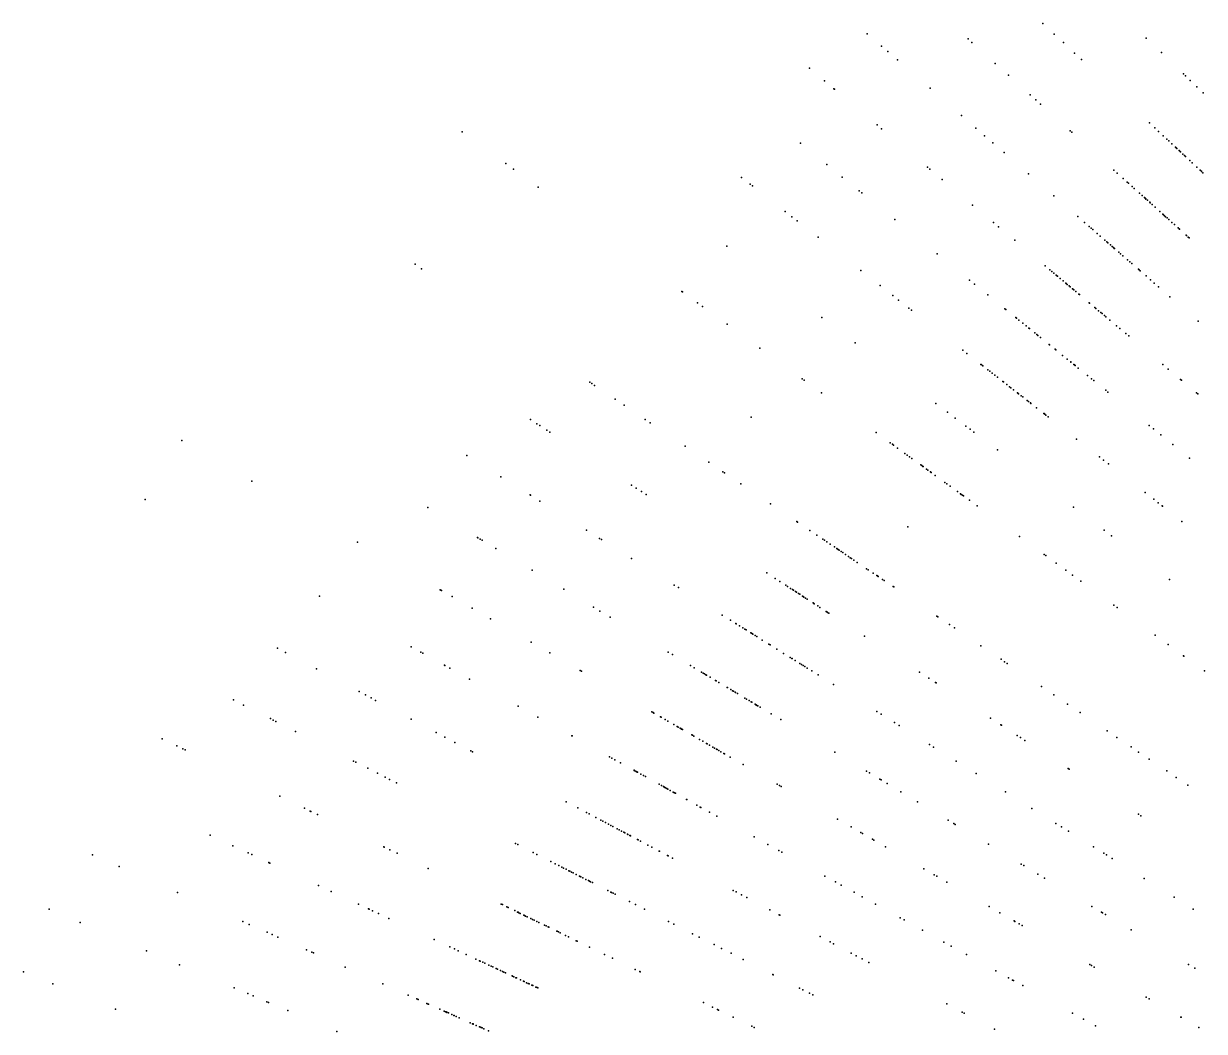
# Model space of a CAD drawing. Header units: metres. Extents: x -4327 to 4266, y -3886 to 3992.
# Drawn here: x -3245 to -2179, y 1257 to 2168 of the extents above; entities that cross this region are included whole.
import ezdxf

# ---------------------------------------------------------------- set-up
doc = ezdxf.new("R2010")
doc.units = ezdxf.units.M

msp = doc.modelspace()

# ---------------------------------------------------------------- linework, layer by layer
for p in [(-2324.74, 2167.85, 2070.42), (-2483.3, 2158.7, 2117.73), (-2392.29, 2154.03, 2162.41), (-2314.51, 2158.32, 2066.24), (-2231.38, 2154.82, 2100.94), (-2470.39, 2147.48, 2142.25), (-2388.79, 2150.88, 2161.79), (-2306.28, 2150.64, 2076.1), (-2464.78, 2142.6, 2152.67), (-2456.11, 2135.06, 2145.1), (-2296.14, 2141.19, 2069.43), (-2290.04, 2135.5, 2081.13), (-2217.79, 2141.69, 2107.83), (-2535.58, 2127.61, 2125.22), (-2367.7, 2131.89, 2045.66), (-2197.91, 2122.5, 2118.41), (-2521.88, 2116.11, 2128.98), (-2355.95, 2121.31, 2060.01), (-2195.91, 2120.56, 2106.63), (-2191.73, 2116.53, 2085.5), (-2513.48, 2109.06, 2054), (-2512.91, 2108.58, 2139.21), (-2426.59, 2109.4, 2042.19), (-2336.11, 2103.44, 2072.05), (-2185.74, 2110.75, 2131.32), (-2180.09, 2105.29, 2115.95), (-2331.08, 2098.91, 2070.04), (-2326.88, 2095.13, 2078.59), (-2398.21, 2084.73, 2142.1), (-2849.2, 2070.07, 2261.23), (-2474.52, 2076.37, 2059.14), (-2470.4, 2072.91, 2148.44), (-2385.22, 2073.44, 2058.55), (-2300.21, 2071.12, 2103.77), (-2298.67, 2069.73, 2102.36), (-2228.59, 2078.19, 2132.44), (-2223.68, 2073.62, 2215.4), (-2220.28, 2070.44, 2462.5), (-2543.72, 2059.86, 2131.96), (-2377.37, 2066.61, 2081.26), (-2370.01, 2060.22, 2089.62), (-2216.1, 2066.55, 2150.17), (-2212.77, 2063.44, 2394.55), (-2211.14, 2061.92, 2207.95), (-2208.2, 2059.18, 2083.63), (-2359.73, 2051.28, 2083.02), (-2205.1, 2056.29, 2217.09), (-2204.51, 2055.74, 2219.03), (-2203.78, 2055.06, 2290.06), (-2201.74, 2053.16, 2133.77), (-2201.33, 2052.77, 2419.78), (-2200.44, 2051.94, 2416.1), (-2200.39, 2051.9, 2162.18), (-2198.31, 2049.96, 2227.99), (-2197.03, 2048.77, 2442.15), (-2195.95, 2047.75, 2138.02), (-2809.75, 2041.4, 116.54), (-2519.86, 2040.54, 2034.72), (-2428.92, 2038.11, 2057.87), (-2426.86, 2036.38, 2068.42), (-2192, 2044.07, 2447.44), (-2189.91, 2042.12, 2156.84), (-2185.73, 2038.23, 2367.95), (-2802.67, 2036.26, 108.68), (-2596.93, 2028.95, 2123.59), (-2505.88, 2029.22, 2033.26), (-2415.77, 2027.07, 2078.65), (-2337.61, 2032.05, 2112.63), (-2260.56, 2035.42, 2128.72), (-2257.69, 2032.83, 2241.61), (-2252.17, 2027.86, 2455.49), (-2182.84, 2035.53, 2167.23), (-2182.71, 2035.41, 2169.59), (-2181.68, 2034.45, 2143.8), (-2181.57, 2034.34, 2146.16), (-2180.31, 2033.17, 2330.48), (-2780.42, 2020.09, 100.31), (-2589.11, 2022.83, 2054.33), (-2586.96, 2021.15, 2060.11), (-2490.69, 2016.92, 2060.24), (-2488.35, 2015.02, 2060.77), (-2248.55, 2024.6, 2083.17), (-2247.55, 2023.7, 2143.6), (-2244.14, 2020.64, 2457.68), (-2242.2, 2018.89, 2168.31), (-2314.82, 2012.25, 2126.53), (-2237.51, 2014.66, 2216.51), (-2235.26, 2012.64, 2410.01), (-2233.15, 2010.73, 2378.26), (-2232.4, 2010.06, 2229.18), (-2231.86, 2009.58, 2062.88), (-2231.66, 2009.39, 2279.65), (-2230.37, 2008.24, 2453.5), (-2228.32, 2006.39, 2187.29), (-2227.89, 2006, 2127.31), (-2557.58, 1998.2, 2139.33), (-2388.18, 2003.92, 2101.58), (-2226.01, 2004.31, 2248.23), (-2223.31, 2001.88, 2174.89), (-2219.07, 1998.06, 2395.22), (-2216.39, 1995.64, 2188.07), (-2215.8, 1995.11, 2142.78), (-2214.82, 1994.23, 2259.89), (-2551.39, 1993.36, 2149.38), (-2546.54, 1989.58, 2155.47), (-2458.47, 1990.83, 2082.7), (-2369.42, 1988.18, 2104.75), (-2364.81, 1984.31, 2105.59), (-2293.33, 1993.56, 2050.83), (-2287.04, 1988.1, 2238.52), (-2283.05, 1984.63, 2475.72), (-2281.22, 1983.04, 2365.54), (-2213.9, 1993.41, 2384.31), (-2212.62, 1992.25, 2491.4), (-2212.61, 1992.24, 2356.39), (-2210.93, 1990.73, 2157.82), (-2208.22, 1988.29, 2142.83), (-2206.01, 1986.3, 2317.93), (-2202.66, 1983.28, 2474.7), (-2527.66, 1974.82, 2081.82), (-2279.69, 1981.7, 2246.63), (-2275.85, 1978.37, 2078.58), (-2272.89, 1975.79, 2237.38), (-2201.81, 1982.52, 2216.23), (-2201.3, 1982.06, 2284.5), (-2195.45, 1976.79, 2436.67), (-2195.17, 1976.54, 2306.54), (-2193.48, 1975.01, 2439.89), (-2192.75, 1974.36, 2385.39), (-2610.19, 1966.92, 2167.1), (-2350.22, 1972.07, 2134.55), (-2268.76, 1972.2, 2187.85), (-2267.07, 1970.73, 2134.01), (-2266.02, 1969.83, 2440.89), (-2263.77, 1967.87, 2106.39), (-2262.23, 1966.53, 2186.56), (-2261.07, 1965.52, 2158.01), (-2260.26, 1964.82, 2448.28), (-2259.99, 1964.58, 2396.65), (-2420.11, 1959.77, 2106.67), (-2256.21, 1961.29, 2195.76), (-2254.53, 1959.83, 2191.62), (-2252.65, 1958.2, 2270.97), (-2248.29, 1954.41, 2360.34), (-2246.28, 1952.66, 2239.03), (-2891.55, 1950.38, 107.52), (-2885.71, 1946.43, 116.8), (-2489.09, 1944.69, 2059.87), (-2322.67, 1948.95, 2214.29), (-2318.46, 1945.42, 2088.6), (-2316.6, 1943.86, 2369.34), (-2315, 1942.51, 2136.98), (-2312.78, 1940.66, 2152.28), (-2312.48, 1940.4, 2219.76), (-2244.34, 1950.98, 2139.59), (-2238.55, 1945.94, 2295.31), (-2237.8, 1945.29, 2478.4), (-2236.82, 1944.44, 2377.39), (-2471.72, 1931.12, 2089.67), (-2391.02, 1936.21, 2108.36), (-2386.48, 1932.53, 2114.22), (-2311.46, 1939.55, 2121.4), (-2309.22, 1937.66, 2176.35), (-2306.59, 1935.46, 2053.75), (-2304.13, 1933.4, 2434.34), (-2303.66, 1933, 2148.74), (-2302.76, 1932.24, 2416.65), (-2301.15, 1930.89, 2282.96), (-2300.22, 1930.11, 2155.44), (-2231.57, 1939.87, 2390.42), (-2227.61, 1936.43, 2386.17), (-2224.15, 1933.42, 2504.51), (-2220.3, 1930.07, 2245.96), (-2650.73, 1925.87, 2151.99), (-2650.18, 1925.47, 2156.66), (-2460.27, 1922.17, 2094.77), (-2374.59, 1922.91, 2143.23), (-2297.94, 1928.2, 2326.58), (-2297.18, 1927.56, 2069.43), (-2296.78, 1927.23, 2483.94), (-2295.02, 1925.75, 2253.75), (-2292.42, 1923.57, 2172.96), (-2291.79, 1923.04, 2383.72), (-2210.03, 1921.15, 2423.33), (-2636.59, 1915.59, 2171.17), (-2632.11, 1912.34, 2066.45), (-2455.1, 1918.14, 2102.72), (-2445.7, 1910.79, 2119.4), (-2443.49, 1909.07, 2119.96), (-2358.99, 1910.27, 2229.5), (-2358.21, 1909.64, 2128.44), (-2282.94, 1915.62, 2280.32), (-2282.55, 1915.29, 2264.5), (-2277.9, 1911.39, 2231.88), (-2276.84, 1910.5, 2362.88), (-2274.43, 1908.48, 2205.77), (-2524.35, 1902.23, 322.63), (-2349.08, 1902.24, 2386.91), (-2348.51, 1901.79, 2281.1), (-2346.34, 1900.03, 2392.17), (-2272.38, 1906.76, 2337.2), (-2271.27, 1905.82, 2475.5), (-2269.2, 1904.08, 2478.73), (-2267.96, 1903.05, 2420.27), (-2264.25, 1899.93, 2223.55), (-2184.56, 1899.01, 2517.6), (-2609.92, 1896.22, 2083.77), (-2342.84, 1897.19, 2092.57), (-2339.99, 1894.89, 2158.9), (-2337.47, 1892.84, 2056.33), (-2336.95, 1892.43, 2133.82), (-2332.01, 1888.43, 2234.39), (-2258.29, 1894.93, 2356.77), (-2255.19, 1892.33, 2504.66), (-2249.74, 1887.75, 2290.63), (-2494.27, 1879.57, 2095.47), (-2330.22, 1886.97, 2086.15), (-2329.23, 1886.18, 2173.82), (-2326.77, 1884.18, 2420.43), (-2318.97, 1877.86, 2332.63), (-2318.66, 1877.62, 2332.32), (-2247.21, 1885.63, 2427.63), (-2580.34, 1874.73, 2067.56), (-2397.14, 1872.85, 2151.13), (-2393.29, 1869.85, 2064.28), (-2313.75, 1873.64, 2275.5), (-2313.18, 1873.18, 2112.12), (-2313.11, 1873.12, 2376.84), (-2306.92, 1868.11, 2281.63), (-2380.72, 1860.02, 2089.77), (-2380.64, 1859.96, 2196.2), (-2380.59, 1859.92, 2469.64), (-2379.42, 1859.01, 2142.65), (-2379.1, 1858.75, 2088.34), (-2379.02, 1858.7, 2501.16), (-2302.85, 1864.81, 2460.38), (-2302.84, 1864.81, 2290.48), (-2299.65, 1862.22, 2489.86), (-2299.53, 1862.12, 2424.29), (-2296.73, 1859.85, 2467.49), (-2296.24, 1859.46, 2232.85), (-2295.74, 1859.05, 2493.89), (-2292.78, 1856.65, 2237.08), (-2216.4, 1859.78, 2439.9), (-2211.66, 1855.8, 2505.59), (-2542.15, 1846.98, 2088.46), (-2540.31, 1845.64, 2091.89), (-2374.35, 1855.05, 2055.16), (-2372.76, 1853.81, 2399.15), (-2370.5, 1852.04, 2291.38), (-2368.26, 1850.29, 2291.81), (-2365.76, 1848.33, 2225.31), (-2360.78, 1844.44, 2143.11), (-2284.62, 1850.05, 2443.61), (-2280.75, 1846.91, 2265.95), (-2278.8, 1845.34, 2514.1), (-2200.39, 1846.35, 2503.83), (-2199.74, 1845.8, 2429.61), (-2733.91, 1844.05, 2196.95), (-2731.96, 1842.73, 2113.29), (-2729.47, 1841.05, 2141.9), (-2524.75, 1834.34, 2101.27), (-2360.42, 1844.16, 2150.19), (-2357.46, 1841.85, 2237.79), (-2357.36, 1841.77, 2391.58), (-2354.79, 1839.76, 2189.84), (-2353.67, 1838.88, 2166.34), (-2351.2, 1836.96, 2247.12), (-2347.74, 1834.25, 2243.81), (-2347.4, 1833.99, 2205.52), (-2267.98, 1836.57, 2450.14), (-2266.06, 1835.02, 2505.56), (-2186, 1834.28, 2506.7), (-2711.06, 1828.63, 2145.27), (-2702.93, 1823.15, 2159.24), (-2421.36, 1824.63, 2063.12), (-2346.79, 1833.52, 2242.9), (-2344.35, 1831.61, 2344.01), (-2342.97, 1830.53, 2211.42), (-2338.87, 1827.32, 2418.27), (-2337.7, 1826.41, 2441.39), (-2336.06, 1825.13, 2348.85), (-2335.62, 1824.78, 2425.69), (-2184.88, 1833.33, 2453.51), (-2410.93, 1816.77, 2503.77), (-2330.4, 1820.71, 2385.46), (-2323.99, 1815.7, 2470.55), (-2323.69, 1815.47, 2467.5), (-2323.04, 1814.96, 2442.31), (-2321.97, 1814.12, 2438.47), (-2320.05, 1812.62, 2293.79), (-2787.45, 1810.19, 2151.97), (-2781.53, 1806.35, 2116.72), (-2778.97, 1804.68, 2127.51), (-2683.83, 1810.27, 2061.14), (-2679.33, 1807.23, 2173.51), (-2588.04, 1812.16, -1041.82), (-2403.85, 1811.43, 2261.73), (-2394.22, 1804.17, -984.02), (-2228.78, 1804.83, 2519.23), (-2772.51, 1800.49, 2135.32), (-2769.85, 1798.76, 2138.38), (-2475.35, 1798.45, 2118.88), (-2390.42, 1801.31, -982.46), (-2387.07, 1798.79, 2215.48), (-2294.36, 1792.55, 2521.26), (-2224.98, 1801.75, 2433.12), (-2218.19, 1796.26, 2439.13), (-3102.26, 1791.09, 2239.75), (-2647.85, 1786, 2070.42), (-2462.61, 1789.19, 2147.52), (-2460.65, 1787.77, 2257.04), (-2459.71, 1787.08, 2140.03), (-2455.98, 1784.37, 2410.7), (-2365.87, 1782.81, 2424.42), (-2207.47, 1787.57, 2465.11), (-2844.91, 1777.69, 2128.16), (-2626.44, 1771.56, 2085.73), (-2449.27, 1779.5, 2158.23), (-2447.21, 1778, 2237.05), (-2445.24, 1776.57, 2059.14), (-2443.17, 1775.07, 2210.51), (-2443.1, 1775.02, 2115.74), (-2273.65, 1776.37, 2441.24), (-2270.05, 1773.56, 2442.77), (-2265.64, 1770.11, 2500.7), (-2192.36, 1775.34, 2445.55), (-2613.78, 1763.02, 2125.33), (-2612.31, 1762.03, 2094.27), (-2434.96, 1769.1, 2392.75), (-2434.17, 1768.53, 2456.92), (-2434.14, 1768.51, 2451.43), (-2433.26, 1767.86, 2319.62), (-2432.89, 1767.6, 2254.55), (-2429.72, 1765.29, 2143.47), (-2428.62, 1764.49, 2169.8), (-2426.36, 1762.86, 2195.3), (-2425.58, 1762.28, 2174.56), (-2422.04, 1759.72, 2472.02), (-3038.93, 1754.52, 2194.03), (-2814.15, 1758.47, 2130.62), (-2696.18, 1750.92, 2079.02), (-2597.48, 1752.02, 2102.15), (-2413.18, 1753.28, 2398.01), (-2411.42, 1752, 2404.3), (-2408.43, 1749.83, 2335.04), (-3135.41, 1737.99, 2238.73), (-2787.77, 1741.99, 2072.86), (-2787.46, 1741.8, 2202.74), (-2692.02, 1748.22, 2085.75), (-2687.24, 1745.11, 2094.5), (-2682.96, 1742.33, 2098.64), (-2402, 1745.16, 2336.66), (-2399.15, 1743.08, 2302.62), (-2398.45, 1742.57, 2304.54), (-2397.32, 1741.76, 2417.04), (-2396.58, 1741.22, 2511.97), (-2396.49, 1741.15, 2195.68), (-2232.38, 1744.13, 2510.5), (-2224.67, 1738.1, 2469.03), (-2880.2, 1730.6, 2121.37), (-2778.94, 1736.47, 2144.57), (-2570.6, 1733.89, 2109.95), (-2391.03, 1737.18, 2253.76), (-2384.24, 1732.25, 2468.79), (-2297.21, 1731.07, 1653.39), (-2220.64, 1734.96, 2519.34), (-2217.13, 1732.21, 2529.19), (-2216.84, 1731.98, 2473.91), (-2546.94, 1717.93, 2139.94), (-2546.44, 1717.59, 2085.23), (-2199.16, 1718.17, 2497.7), (-2736.86, 1710.18, 2160.2), (-2535.21, 1710.02, 2110.32), (-2446.65, 1713.16, -1472.93), (-2269.43, 1710.14, -1396.52), (-2943.47, 1699.41, 2125.11), (-2835.39, 1703.67, 2128.96), (-2834.99, 1703.43, 2070.45), (-2832.84, 1702.14, 2137.26), (-2831.14, 1701.12, 2133.42), (-2725.06, 1702.81, 2090.5), (-2723.4, 1701.77, 2059.44), (-2528.88, 1705.75, 2083.02), (-2523.54, 1702.15, 2215.36), (-2522, 1701.11, 2497.96), (-2519.92, 1699.71, 2473.77), (-2516.83, 1697.62, 2397.29), (-2345.96, 1704.44, 2505.49), (-2262.68, 1705.05, 2544.02), (-2818.57, 1693.57, 2154.58), (-2696.06, 1684.69, 2102.98), (-2512.96, 1695.01, 2436.85), (-2510.85, 1693.59, 2136.71), (-2510.36, 1693.26, 2146.21), (-2509.46, 1692.65, 2233.45), (-2508.76, 1692.18, 2286.81), (-2506.79, 1690.85, 2272.09), (-2505.37, 1689.89, 2247.68), (-2502.87, 1688.21, 2169.63), (-2500.3, 1686.47, 2299.84), (-2498.63, 1685.35, 2163.46), (-2497.55, 1684.62, 2389.62), (-2323.61, 1688.2, 2534.09), (-2322.23, 1687.2, 2540.94), (-2786.02, 1674.01, 2079.38), (-2495.42, 1683.19, 2231.12), (-2492.37, 1681.12, 2187.99), (-2483.9, 1675.41, 2253.9), (-2482.59, 1674.53, 2199.46), (-2312.85, 1680.38, 2445.73), (-2304.16, 1674.07, 2482.64), (-2574.15, 1671.67, 2462.02), (-2566.44, 1666.66, 2484.96), (-2562.18, 1663.9, 2220.9), (-2478.04, 1671.46, 2424.54), (-2477.94, 1671.39, 2514.97), (-2474.75, 1669.24, 2225.27), (-2474.66, 1669.18, 2320.34), (-2474.15, 1668.84, 2291.28), (-2473.42, 1668.34, 2441.68), (-2469.63, 1665.79, 2158.11), (-2469.53, 1665.72, 2467.83), (-2468.21, 1664.83, 2393.46), (-2297.87, 1669.5, 2542.05), (-2290.44, 1664.1, 2467.86), (-2210.58, 1665.79, 2521.12), (-2868.86, 1656.34, 2137.18), (-2868.34, 1656.04, 2177.95), (-2867.83, 1655.74, 2144.09), (-2757.44, 1656.84, 2102.84), (-2657.56, 1660.63, 2124.94), (-2653.8, 1658.28, 2119.45), (-2556.93, 1660.49, 2226.53), (-2555.36, 1659.47, 2471.47), (-2552.5, 1657.61, 2235.42), (-2550.91, 1656.58, 2150.84), (-2549.91, 1655.93, 2452.48), (-2548.26, 1654.86, 2236.82), (-2547.37, 1654.28, 2175.31), (-2545.47, 1653.04, 2158.69), (-2459.96, 1659.26, 2463.73), (-2459.48, 1658.94, 2471.46), (-2977.93, 1650.7, 2152.19), (-2858.18, 1650.17, 2154.8), (-2544.29, 1652.28, 2460.77), (-2541.79, 1650.66, 2401.33), (-2541.35, 1650.37, 2223.12), (-2540.83, 1650.03, 2179.74), (-2540.83, 1650.03, 2164.73), (-2540.52, 1649.83, 2166.96), (-2538.95, 1648.81, 2425.64), (-2537.53, 1647.89, 2189.46), (-2532.2, 1644.43, 2162.35), (-2531.96, 1644.28, 2189.68), (-2531.16, 1643.75, 2385.93), (-2260.78, 1642.55, 2492.8), (-2840.01, 1639.68, 2077.89), (-2840.01, 1639.68, 2077.89), (-2730.51, 1640.66, 2077.35), (-2724.75, 1637.19, 2085.34), (-2715.4, 1631.58, 2105.48), (-2614.22, 1633.55, 2124.83), (-2528.11, 1641.77, 2158.86), (-2526.02, 1640.42, 2394.46), (-2520.58, 1636.88, 2405.4), (-2519.89, 1636.44, 2176.74), (-2519.11, 1635.93, 2403.99), (-2518.01, 1635.21, 2405.63), (-2420.37, 1632.56, 2459.26), (-2419.64, 1632.07, 2502.38), (-2257.78, 1640.37, 2497.7), (-2823.62, 1630.22, 2063.4), (-2606.76, 1628.88, 2405.6), (-2602.14, 1626, 2107.61), (-2601.69, 1625.71, 2109.71), (-2598.71, 1623.86, 2232.77), (-2595.79, 1622.03, 2436.11), (-2593.89, 1620.84, 2147.91), (-2409.1, 1624.96, 2439.69), (-2404.67, 1621.97, 2533.94), (-2592.76, 1620.14, 2463.37), (-2588.56, 1617.51, 2317.14), (-2587.83, 1617.06, 2135.45), (-2587.07, 1616.58, 2496.62), (-2586.51, 1616.23, 2166.74), (-2584.64, 1615.06, 2167.68), (-2583.14, 1614.12, 2257.76), (-2578.1, 1610.98, 2347.23), (-2485.94, 1614.39, 2314.54), (-2223.48, 1615.45, 2486.89), (-3015.95, 1603.61, 2146.08), (-3008.74, 1599.78, 2128.02), (-2895.26, 1604.87, 2145.89), (-2886.48, 1600, 2134.27), (-2786.94, 1609.04, 2111.12), (-2770.09, 1599.31, 2093.37), (-2663.07, 1600.13, 2124.05), (-2572.19, 1607.28, 2184.75), (-2571, 1606.54, 2301.42), (-2564.94, 1602.75, 2445.11), (-2380.66, 1605.77, 2443.1), (-2211.78, 1606.96, 2462.98), (-2884.67, 1599, 2082.26), (-2659.3, 1597.87, 2519.31), (-2558.82, 1598.93, 2208.59), (-2553, 1595.29, 2254.41), (-2551.43, 1594.31, 2520.32), (-2551.28, 1594.22, 2391.66), (-2548.48, 1592.47, 2167.1), (-2544.31, 1589.86, 2353.25), (-2542.72, 1588.87, 2281.26), (-2362.57, 1593.58, 2517.12), (-2359.32, 1591.38, 2535.85), (-2357.04, 1589.84, 2470.11), (-2197.69, 1596.72, 2523.5), (-2197.38, 1596.49, 2457.7), (-2980.72, 1584.88, 2139.04), (-2865.03, 1588.11, 2169.45), (-2864.79, 1587.98, 2166.7), (-2860.16, 1585.41, 2094.64), (-2742.47, 1583.36, 2092.29), (-2741.47, 1582.79, 2108.94), (-2642.93, 1588.03, 2135.25), (-2639.51, 1585.98, 2486.65), (-2632.85, 1581.97, 2284.53), (-2631.48, 1581.15, 2126), (-2630.36, 1580.48, 2144.96), (-2629.02, 1579.67, 2250.18), (-2628.5, 1579.36, 2424.22), (-2541.18, 1587.91, 2477), (-2539.6, 1586.92, 2242.57), (-2537.59, 1585.66, 2473.5), (-2533.41, 1583.05, 2499.75), (-2527.58, 1579.41, 2309.03), (-2436.13, 1582.04, 2526.46), (-2178.94, 1583.09, 2461.22), (-2842.51, 1575.63, 2074.22), (-2625.32, 1577.45, 2163.32), (-2620.37, 1574.48, 2339.11), (-2619.78, 1574.12, 2341.23), (-2617.42, 1572.7, 2245.38), (-2609.68, 1568.06, 2225.98), (-2609.53, 1567.96, 2170.27), (-2513.69, 1570.73, 2524.59), (-2427.77, 1576.61, 2534.47), (-2421.58, 1572.59, 2544.75), (-2421.11, 1572.29, 2544.26), (-2325.91, 1568.85, 2478.06), (-3055.67, 1556.94, 2141.66), (-2942.05, 1564.32, 2118.94), (-2936.46, 1561.34, 2135.35), (-2931.33, 1558.61, 2139.3), (-2606.51, 1566.15, 2458.31), (-2604.93, 1565.2, 2194.06), (-2604.17, 1564.74, 2423.39), (-2602.68, 1563.85, 2194.69), (-2602.25, 1563.59, 2370.55), (-2600.63, 1562.62, 2198), (-2593.92, 1558.59, 2284.26), (-2592.26, 1557.58, 2155.91), (-2314.99, 1561.48, 2501.89), (-3046.42, 1552.23, 2163.8), (-2927.23, 1556.43, 2141.42), (-2798.41, 1551.18, 2096.49), (-2677.84, 1546.05, 2138.83), (-2589.97, 1556.21, 2216.76), (-2588.25, 1555.18, 2449.27), (-2587.63, 1554.81, 2548.56), (-2587.42, 1554.68, 2407.8), (-2584.52, 1552.94, 2325.42), (-2583.86, 1552.54, 2158.86), (-2583.58, 1552.37, 2513.75), (-2583.39, 1552.26, 2516.36), (-2582.36, 1551.64, 2411.18), (-2582.23, 1551.56, 2470.93), (-2580, 1550.22, 2277.15), (-2474.82, 1546.44, 2524.25), (-2302.65, 1553.16, 2504.99), (-3022.28, 1539.93, 2110.56), (-3019.63, 1538.58, 2108.71), (-3017.35, 1537.41, 2125.09), (-2895.27, 1539.44, 2072.71), (-2780.69, 1541.36, 2088.17), (-2676.77, 1545.44, 2137.98), (-2676.24, 1545.13, 2137.55), (-2675.9, 1544.93, 2306), (-2669.93, 1541.49, 2267), (-2669.34, 1541.14, 2159.5), (-2665.71, 1539.05, 2414.35), (-2663.43, 1537.73, 2417.7), (-2570.09, 1544.26, 2172.19), (-2561.47, 1539.08, 2520), (-2470.81, 1543.93, 2470.58), (-2458.8, 1536.43, 2535.68), (-2372.11, 1540.47, 2498.25), (-2291.14, 1545.39, 2519.93), (-2999.73, 1528.44, 2120.37), (-2872.69, 1527.44, 2071.48), (-2657.93, 1534.56, 2251.66), (-2654.98, 1532.85, 2404.63), (-2654.04, 1532.31, 2144.63), (-2652.36, 1531.34, 2372.72), (-2651.66, 1530.94, 2147.68), (-2650.97, 1530.54, 2502.39), (-2650.9, 1530.5, 2374.08), (-2650.64, 1530.35, 2479.89), (-2650.17, 1530.08, 2191.61), (-2641.67, 1525.17, 2360.49), (-2641.19, 1524.89, 2211.99), (-2454.64, 1533.83, 2448.99), (-2362.72, 1534.37, 2485.62), (-2362.11, 1533.97, 2512.44), (-2348.08, 1524.86, 2483.84), (-2266.83, 1529, 2528.94), (-3119.89, 1521.67, 2144.11), (-3106.79, 1515.28, 2132.51), (-2864.72, 1523.2, 2090.68), (-2855.71, 1518.41, 2104.14), (-2749.93, 1524.31, 2104.57), (-2749.92, 1524.3, 2109.53), (-2639.81, 1524.09, 2259.4), (-2634.84, 1521.23, 2429.57), (-2631.8, 1519.47, 2506.5), (-2628.44, 1517.53, 2216.5), (-2627.81, 1517.17, 2190.69), (-2625.79, 1516, 2464.86), (-2622.62, 1514.17, 2198.96), (-2427.25, 1516.71, 2541.98), (-2423.4, 1514.31, 2463.64), (-2345.1, 1522.93, 2491.61), (-2341.1, 1520.33, 2492.82), (-2257.87, 1522.95, 2467.07), (-2245.1, 1514.34, 2474.71), (-3101.24, 1512.58, 2110.55), (-3099.28, 1511.62, 2116.98), (-2841.39, 1510.79, 2101.09), (-2839.82, 1509.96, 2102.43), (-2716.09, 1505.55, 2466.04), (-2713.95, 1504.36, 2106.57), (-2621.22, 1513.36, 2422.42), (-2619.59, 1512.42, 2439.93), (-2618.96, 1512.06, 2311.33), (-2617.43, 1511.17, 2224.96), (-2615.5, 1510.06, 2449.74), (-2612.7, 1508.44, 2150.68), (-2612.37, 1508.25, 2308.12), (-2607.07, 1505.19, 2170.91), (-2512.68, 1509.77, 2521.66), (-2238.3, 1509.75, 2546.74), (-2228.91, 1503.42, 2481.19), (-2947.14, 1501.64, 2083.19), (-2945.19, 1500.65, 2084.33), (-2934.38, 1495.14, 2079.19), (-2711.14, 1502.81, 2139.15), (-2706.13, 1500.03, 2454.25), (-2693.92, 1493.26, 2314.45), (-2693.82, 1493.21, 2155.38), (-2693.1, 1492.81, 2311.11), (-2595.27, 1498.38, 2287.83), (-2403.07, 1501.6, 2480.94), (-2301.8, 1494.81, 2478.02), (-2301.07, 1494.33, 2474.52), (-2212.97, 1492.67, 2468.85), (-2925.45, 1490.59, 2208.11), (-2918.53, 1487.06, 2082.98), (-2914.62, 1485.07, 2085.21), (-2692.05, 1492.23, 2408.83), (-2691.67, 1492.02, 2263), (-2691.47, 1491.91, 2265.42), (-2690.79, 1491.53, 2088.6), (-2687.67, 1489.8, 2147.97), (-2685.44, 1488.56, 2373.35), (-2683.71, 1487.6, 2174.83), (-2483.87, 1492.46, 2545.47), (-2481.29, 1490.91, 2473.73), (-2471.86, 1485.24, 2461.6), (-2470.88, 1484.66, 2529.38), (-2384.89, 1490.25, 2489.4), (-2204.41, 1486.89, 2483.63), (-2908.34, 1481.87, 2095.77), (-2671.29, 1480.72, 2212.67), (-2668.98, 1479.44, 2130.55), (-2667.29, 1478.51, 2161.53), (-2667.06, 1478.38, 2443.3), (-2666.35, 1477.98, 2439.92), (-2666, 1477.79, 2259.4), (-2665.46, 1477.49, 2212.92), (-2664.18, 1476.78, 2179.03), (-2663.3, 1476.29, 2383.1), (-2661.26, 1475.16, 2255.38), (-2658.48, 1473.62, 2378.79), (-2657.94, 1473.32, 2467.78), (-2657.47, 1473.06, 2486.65), (-2656.56, 1472.56, 2175.31), (-2564.79, 1480.78, 2525.23), (-2562.61, 1479.52, 2525.87), (-2560.92, 1478.55, 2527), (-2465.38, 1481.35, 2565.69), (-2452.97, 1473.89, 2522.11), (-2358.56, 1473.79, 2502.79), (-2193.77, 1479.72, 2540.08), (-3013.71, 1469.88, 2158.05), (-2755.13, 1464.93, 2461.29), (-2646.47, 1466.96, 2476.35), (-2646.22, 1466.83, 2506.58), (-2637.19, 1461.82, 2443.06), (-2437.96, 1464.87, 2473.79), (-2991.34, 1458.97, 2134.34), (-2986.19, 1456.46, 2079.87), (-2985.61, 1456.18, 2079.47), (-2979.63, 1453.26, 2149.02), (-2744.58, 1459.32, 2440.88), (-2736.7, 1455.13, 2258.38), (-2734.5, 1453.96, 2264.34), (-2734.3, 1453.85, 2266.77), (-2728.29, 1450.66, 2134.87), (-2634.13, 1460.12, 2325.38), (-2633.58, 1459.82, 2497.38), (-2625.65, 1455.42, 2286.68), (-2619.25, 1451.87, 2312.24), (-2334.72, 1458.89, 2529.62), (-2238.5, 1453.7, 2553.72), (-2236.28, 1452.26, 2565.15), (-2723.8, 1448.27, 2449.72), (-2722.11, 1447.37, 2144.97), (-2719.69, 1446.09, 2158.06), (-2719.57, 1446.02, 2210.98), (-2717.11, 1444.72, 2153.51), (-2714.73, 1443.45, 2471.78), (-2713.09, 1442.57, 2380.53), (-2709.07, 1440.44, 2162.13), (-2709.02, 1440.41, 2387.69), (-2707.31, 1439.5, 2175.78), (-2510.12, 1449.22, 2548.86), (-2497.81, 1442.11, 2541.94), (-2410.41, 1448.32, 2497.49), (-2405.28, 1445.24, 2492.17), (-2403.97, 1444.45, 2501.79), (-2313.04, 1445.35, 2511.62), (-2307.86, 1442.11, 2544.67), (-3076.62, 1434.65, 2184.84), (-2705.1, 1438.33, 2443.81), (-2703.11, 1437.27, 2182.46), (-2702.1, 1436.73, 2397.71), (-2699.92, 1435.57, 2207.67), (-2699.55, 1435.38, 2147.05), (-2699.37, 1435.28, 2435.91), (-2697.85, 1434.47, 2437.27), (-2697.48, 1434.28, 2404.38), (-2697.06, 1434.05, 2207.87), (-2690.76, 1430.7, 2466.42), (-2690.25, 1430.43, 2164.56), (-2688.2, 1429.34, 2170.42), (-2585.49, 1433.16, 2515.03), (-2488.99, 1437.02, 2483.27), (-2487.6, 1436.22, 2551.11), (-2478.51, 1430.97, 2472.81), (-2477.37, 1430.31, 2560.22), (-2301.58, 1438.19, 2471.96), (-3056.18, 1425.12, 2175.53), (-3042.18, 1418.59, 2155.2), (-2919.68, 1424.02, 2174.38), (-2919.39, 1423.88, 2113.13), (-2914.42, 1421.46, 2178.16), (-2907.89, 1418.27, 2099.79), (-2801, 1427.18, 2499.16), (-2798.98, 1426.15, 2458.44), (-2785.14, 1419.1, 2124.56), (-2681.45, 1425.75, 2411.63), (-2677.92, 1423.88, 2347.03), (-2671.16, 1420.28, 2159.15), (-2670.78, 1420.08, 2439.93), (-2573.04, 1426.26, 2469.91), (-2563.26, 1420.84, 2526.65), (-2560.44, 1419.28, 2523.88), (-2466.72, 1424.16, 2458.34), (-2373.94, 1426.41, 2497.79), (-2278.96, 1424.05, 2548.76), (-2269.74, 1418.29, 2566.32), (-3182.75, 1417.05, 2141.51), (-3038.99, 1417.11, 2116.96), (-3023.52, 1409.89, 2131.72), (-3023.3, 1409.79, 2141.83), (-3022.64, 1409.48, 2138.8), (-2781.61, 1417.3, 2456.95), (-2769.17, 1410.96, 2167.35), (-2765.05, 1408.86, 2169.17), (-2663.65, 1416.29, 2305.71), (-2663.02, 1415.95, 2341.87), (-2659.14, 1413.89, 2314.84), (-2344.28, 1408.59, 2537.83), (-2267.31, 1416.77, 2486.33), (-2262.28, 1413.63, 2483.53), (-3158.65, 1406.32, 2151.37), (-2879.9, 1404.62, 2104.5), (-2761.91, 1407.27, 2423.17), (-2759.17, 1405.87, 2129.54), (-2757.47, 1405, 2133.2), (-2755.32, 1403.9, 2126.57), (-2752.7, 1402.57, 2129.51), (-2751.97, 1402.2, 2143.89), (-2750.27, 1401.33, 2440.19), (-2748.89, 1400.63, 2344.67), (-2746.16, 1399.24, 2395.83), (-2743.25, 1397.76, 2404.09), (-2743.19, 1397.73, 2154.52), (-2742.46, 1397.35, 2163.96), (-2741.94, 1397.09, 2373.36), (-2521.61, 1397.75, 2540.95), (-2432.15, 1404.2, 2499.72), (-2422.84, 1398.83, 2512.12), (-2420.64, 1397.56, 2498.84), (-2341.91, 1407.16, 2466.8), (-2329.28, 1399.57, 2524.35), (-2329.19, 1399.52, 2483.14), (-2978.84, 1389.06, 2100.22), (-2740.03, 1396.11, 2169.57), (-2737.29, 1394.72, 2406.96), (-2735.11, 1393.61, 2145.68), (-2734.27, 1393.18, 2364.05), (-2733.21, 1392.64, 2368.47), (-2731.53, 1391.78, 2137.89), (-2731.51, 1391.77, 2177.89), (-2511.93, 1392.39, 2531.2), (-2506.82, 1389.55, 2465.58), (-2411.4, 1392.22, 2522.29), (-2323.18, 1395.91, 2559.37), (-2233.19, 1395.45, 2489.4), (-3106.19, 1382.97, 2100.23), (-2967.27, 1383.66, 2112.24), (-2717.5, 1384.63, 2317.9), (-2714.9, 1383.31, 2334.09), (-2714.82, 1383.27, 2323.49), (-2714.3, 1383, 2289.06), (-2712.7, 1382.19, 2321.67), (-2710.88, 1381.26, 2341.19), (-2604.29, 1384.73, 2517.76), (-2601.78, 1383.39, 2526.46), (-2596.81, 1380.75, 2546.79), (-2592.13, 1378.26, 2533.8), (-2495.09, 1383.05, 2489.45), (-2487.88, 1379.05, 2559.82), (-2206.22, 1378.6, 2499.95), (-3222.07, 1367.69, 2135.83), (-2942.75, 1372.23, 2109.86), (-2933.81, 1368.06, 2098.43), (-2933.15, 1367.75, 2100.47), (-2930.12, 1366.34, 2103.32), (-2813.75, 1372.36, 2283.65), (-2812.83, 1371.91, 2157.18), (-2808.91, 1369.99, 2274.49), (-2808.89, 1369.99, 2303.29), (-2807.69, 1369.4, 2113.26), (-2801.68, 1366.47, 2118.66), (-2799.12, 1365.22, 2154.19), (-2798.67, 1365, 2158.87), (-2697.86, 1374.63, 2508.5), (-2692.6, 1371.95, 2341.18), (-2684.4, 1367.77, 2526.62), (-2571.4, 1367.24, 2541.4), (-2475.95, 1372.44, 2473.08), (-2373.35, 1370.25, 2474.34), (-2280.42, 1370.22, 2498.57), (-2271.82, 1365.05, 2558.05), (-2189.05, 1367.87, 2510.46), (-3194.12, 1355.82, 2099.16), (-3046.99, 1356.61, 2133.81), (-3041.27, 1354.06, 2081.5), (-2924.72, 1363.82, 2106.97), (-2915.41, 1359.48, 2095.26), (-2797.89, 1364.62, 2125.74), (-2796.73, 1364.06, 2129.84), (-2793.3, 1362.39, 2378), (-2792.96, 1362.22, 2366.97), (-2791.78, 1361.64, 2379.39), (-2790.35, 1360.94, 2356.75), (-2787.11, 1359.36, 2129.97), (-2785.49, 1358.57, 2584.68), (-2784.07, 1357.88, 2223.52), (-2781.67, 1356.71, 2490.86), (-2779.89, 1355.84, 2227.86), (-2662.9, 1356.81, 2506.38), (-2658.11, 1354.38, 2532.51), (-2562.95, 1362.75, 2547.02), (-2562.22, 1362.36, 2549.1), (-2453.73, 1360.13, 2502.62), (-2450.09, 1358.11, 2501.65), (-2363.62, 1364.64, 2458.8), (-2350.64, 1357.14, 2546.38), (-2349.94, 1356.74, 2468.8), (-2346.16, 1354.56, 2538.75), (-2270.86, 1364.47, 2554.18), (-2268.24, 1362.9, 2485.22), (-3025.19, 1346.9, 2144.09), (-3020.77, 1344.94, 2087.6), (-2774.62, 1353.27, 2451.43), (-2773.3, 1352.63, 2245.66), (-2773.29, 1352.62, 2570.51), (-2771.49, 1351.75, 2314.42), (-2770.93, 1351.47, 2306.07), (-2763.6, 1347.9, 2181.86), (-2763.45, 1347.83, 2471.78), (-2762.22, 1347.22, 2319.8), (-2760.66, 1346.47, 2315.87), (-2755.71, 1344.05, 2459.36), (-2641.02, 1345.67, 2524.59), (-2433.33, 1348.82, 2528.52), (-2343.38, 1352.95, 2538.51), (-2245.15, 1349.03, 2500.57), (-3015.47, 1342.57, 2157.7), (-2874.42, 1340.37, 2324.16), (-2860.23, 1333.75, 2296.86), (-2753.11, 1342.78, 2429.7), (-2746.08, 1339.35, 2173.04), (-2745.19, 1338.92, 2483), (-2745.19, 1338.92, 2192.47), (-2734.12, 1333.52, 2514.59), (-2635.09, 1342.65, 2530.07), (-2621.69, 1335.82, 2506.11), (-2526, 1343.1, 2496.52), (-2516.75, 1338.18, 2462.83), (-2513.85, 1336.64, 2468.15), (-2414.11, 1338.16, 2514.05), (-2407.54, 1334.52, 2479.88), (-3134.06, 1330.33, 2118.48), (-2989.79, 1331.14, 2101.31), (-2984.96, 1328.99, 2192.27), (-2983.4, 1328.29, 2114.47), (-2856.13, 1331.84, 2298.82), (-2852.8, 1330.28, 2298.77), (-2845.44, 1326.85, 2295.47), (-2836.75, 1322.8, 2215.91), (-2836.72, 1322.78, 2499.46), (-2720.59, 1326.92, 2504.93), (-2713.47, 1323.45, 2523.45), (-2614.96, 1332.39, 2521.85), (-2606.34, 1328, 2524.66), (-2595.44, 1322.44, 2475.54), (-2497.75, 1328.08, 2482.22), (-2493.21, 1325.66, 2494.11), (-2487.95, 1322.87, 2497.07), (-2393.65, 1326.82, 2470.99), (-3104.19, 1317.65, 2141.92), (-2954.67, 1315.5, 2119.23), (-2833.3, 1321.19, 2231.19), (-2832.75, 1320.93, 2241.06), (-2830.35, 1319.81, 2244.32), (-2828.5, 1318.95, 2248.02), (-2825.01, 1317.32, 2245.25), (-2822.96, 1316.37, 2251.37), (-2821.33, 1315.61, 2239.75), (-2818.26, 1314.18, 2474.88), (-2817.32, 1313.74, 2170.34), (-2814.5, 1312.42, 2449.52), (-2812.67, 1311.57, 2458.93), (-2692.86, 1313.4, 2515.4), (-2688.78, 1311.41, 2522.74), (-2481.86, 1319.63, 2499.19), (-2367.3, 1312.22, 2533.68), (-2282.34, 1317.71, 2499.56), (-2280.77, 1316.8, 2497.84), (-2278.57, 1315.53, 2495.43), (-2193.27, 1317.85, 2496.7), (-2193.21, 1317.81, 2493.9), (-2187.56, 1314.42, 2495.64), (-3245.07, 1311.09, 2140.82), (-2811.45, 1311, 2460.62), (-2809.87, 1310.26, 2498.04), (-2804.04, 1307.55, 2504.01), (-2803.88, 1307.47, 2195.31), (-2803.7, 1307.39, 2195.17), (-2802.51, 1306.83, 2447.3), (-2800.56, 1305.92, 2445.6), (-2799.98, 1305.65, 2483.69), (-2796.49, 1304.03, 2412.08), (-2793.85, 1302.79, 2182.4), (-2793.16, 1302.47, 2171.78), (-2790.86, 1301.4, 2459.06), (-2789.36, 1300.7, 2449.5), (-2688.3, 1311.17, 2519.5), (-2568.67, 1308.8, 2477.21), (-2568.33, 1308.63, 2476.89), (-2355.86, 1305.87, 2483.12), (-2352.11, 1303.8, 2550.65), (-2351.21, 1303.3, 2544.11), (-3218.54, 1300.37, 2081.91), (-3054.88, 1296.72, 2095.21), (-3042.57, 1291.49, 2081.73), (-2920.87, 1300.45, 2109.97), (-2897.84, 1290.2, 2482.48), (-2788.73, 1300.41, 2183.45), (-2786.08, 1299.17, 2400.4), (-2786.02, 1299.14, 2186.37), (-2785.83, 1299.06, 2468.39), (-2785.33, 1298.82, 2190.88), (-2782.51, 1297.5, 2470.95), (-2782.16, 1297.34, 2470.64), (-2781.23, 1296.91, 2364.05), (-2780.87, 1296.74, 2387.84), (-2544.66, 1296.57, 2459.47), (-2541.36, 1294.89, 2469.87), (-2535.35, 1291.83, 2477.64), (-2532.47, 1290.36, 2477.55), (-2343, 1298.74, 2469.56), (-3037.86, 1289.5, 2144.46), (-3025.44, 1284.23, 2192.23), (-3024.09, 1283.65, 2111.88), (-2890.17, 1286.79, 2415.27), (-2888.8, 1286.18, 2346.58), (-2880.98, 1282.7, 2183.93), (-2879.74, 1282.14, 2203.4), (-2879.35, 1281.97, 2175.07), (-2631.3, 1283.37, 2560.37), (-2623.15, 1279.4, 2466.61), (-2411.44, 1282.19, 2460.47), (-2231.62, 1288.43, 2525.37), (-2228.79, 1286.79, 2511.19), (-3162.15, 1277.59, 2109.19), (-3006.58, 1276.22, 2165.71), (-2869.31, 1277.5, 2231.31), (-2865.36, 1275.74, 2295.86), (-2864.17, 1275.21, 2420.72), (-2863.53, 1274.93, 2250.06), (-2862.94, 1274.66, 2307.07), (-2862.8, 1274.6, 2400.52), (-2861.52, 1274.03, 2274.46), (-2858.4, 1272.64, 2139.15), (-2856.61, 1271.84, 2127.82), (-2856.43, 1271.77, 2458.03), (-2854.64, 1270.97, 2475.85), (-2851.72, 1269.67, 2348.29), (-2618.57, 1277.16, 2542.38), (-2617.63, 1276.7, 2469.61), (-2604.31, 1270.21, 2559.32), (-2397.54, 1274.8, 2547.41), (-2395.79, 1273.86, 2553.9), (-2298.17, 1273.89, 2486.71), (-2200.31, 1270.35, 2531.02), (-2199.94, 1270.14, 2505.87), (-2841.81, 1265.26, 2179.44), (-2839.69, 1264.31, 2473.94), (-2839.22, 1264.1, 2225.82), (-2839.06, 1264.03, 2197.61), (-2836.4, 1262.84, 2504.44), (-2833.47, 1261.54, 2346.53), (-2833.29, 1261.46, 2402.73), (-2831.92, 1260.85, 2136.75), (-2831.08, 1260.48, 2573.13), (-2829.4, 1259.73, 2236.06), (-2587.64, 1262.08, 2452.13), (-2585.57, 1261.07, 2455.59), (-2368.36, 1259.28, 2541.28), (-2288.08, 1268.3, 2505.72), (-2277.34, 1262.35, 2493.96), (-2183.87, 1260.86, 2501.17), (-2962.25, 1257.4, 2116.14), (-2825.43, 1257.96, 2353.17)]:
    msp.add_point(p)

doc.saveas('drawing.dxf')
